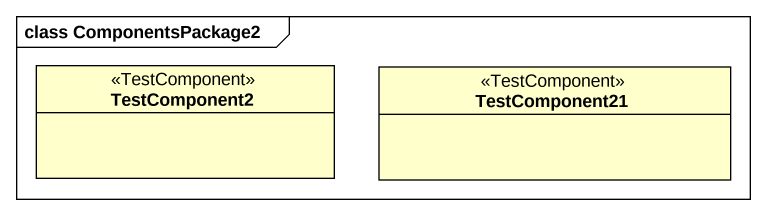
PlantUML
@startuml
mainframe class ComponentsPackage2
hide circle
hide empty members
class TestComponent2 <<TestComponent>>
class TestComponent21 <<TestComponent>>
@enduml
